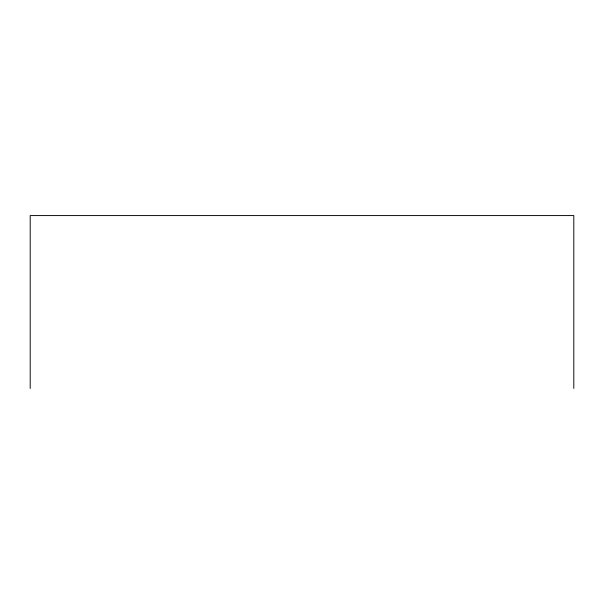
<?xml version="1.0" encoding="UTF-8"?>
<svg xmlns="http://www.w3.org/2000/svg" width="604" height="604" viewBox="0 0 604 604"><rect width="100%" height="100%" fill="white"/><g stroke="black" fill="none" stroke-linecap="round" stroke-linejoin="round"><path stroke-width="0.91" d="M573.8 388.425L573.8 215.575L30.2 215.575L30.2 388.425"/></g></svg>
